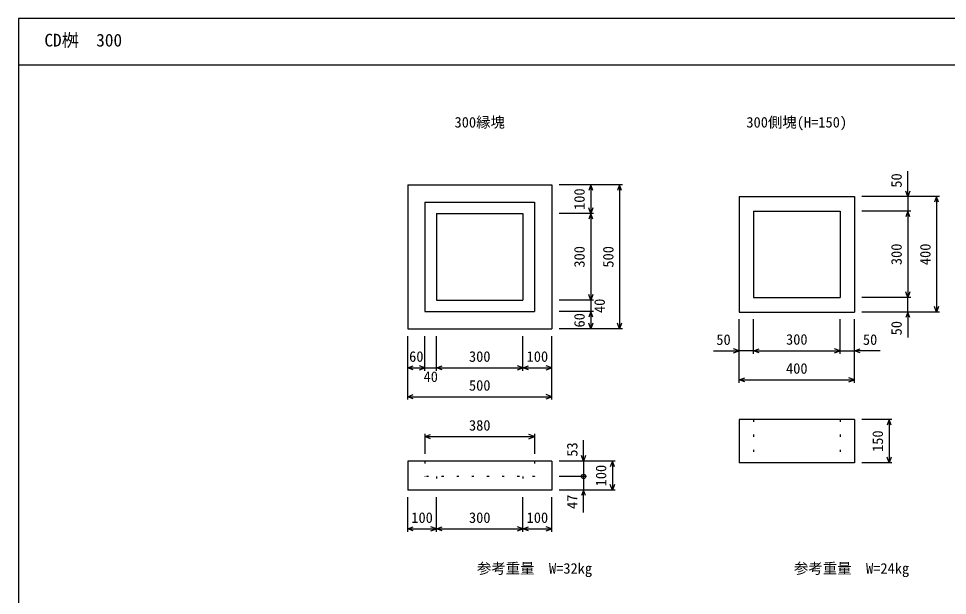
# Model space of a CAD drawing. Units: millimetres, scale not verified. Extents: x 15 to 25215, y 0 to 17820.
# Drawn here: x 7983 to 11206, y 13587 to 15587 of the extents above; entities that cross this region are included whole.
import ezdxf
from ezdxf.enums import TextEntityAlignment as Align

# ---------------------------------------------------------------- set-up
doc = ezdxf.new("R2010")
doc.units = ezdxf.units.MM
doc.header["$LTSCALE"] = 30
doc.linetypes.add('DOTTED', pattern=[1.75, 0.25, -1.5])
for name, color, linetype, lineweight in [('DIM', 7, 'Continuous', 25), ('OUTLINE', 3, 'Continuous', 25), ('OUTLINE2', 4, 'DOTTED', 25), ('TXT', 7, 'Continuous', 25)]:
    doc.layers.add(name, color=color, linetype=linetype, lineweight=lineweight)
doc.styles.add('ＭＳ ゴシック', font='')
doc.styles.get('ＭＳ ゴシック').set_extended_font_data('MS Gothic')

msp = doc.modelspace()

# ---------------------------------------------------------------- linework, layer by layer
at = {"layer": 'DIM'}
for p, q in [((14483.48, 15586.57), (7983.48, 15586.57)), ((7983.48, 15586.57), (7983.48, 11586.57)), ((7983.48, 15426.57), (14483.48, 15426.57)), ((11068.48, 14969.19), (11068.48, 15057.79)), ((10078.48, 15010.54), (9858.48, 15010.54)), ((9968.48, 15010.54), (9961.39, 14991.08)), ((9968.48, 15010.54), (9968.48, 14910.54)), ((9975.56, 14991.08), (9968.48, 15010.54)), ((10068.48, 15010.54), (10061.39, 14991.08)), ((10068.48, 15010.54), (10068.48, 14510.54)), ((10075.56, 14991.08), (10068.48, 15010.54)), ((11068.48, 14969.19), (11061.39, 14988.65)), ((11075.56, 14988.65), (11068.48, 14969.19)), ((11178.48, 14969.19), (10908.48, 14969.19)), ((11068.48, 14969.19), (11068.48, 14919.19)), ((11168.48, 14969.19), (11161.39, 14949.73)), ((11168.48, 14969.19), (11168.48, 14569.19)), ((11175.56, 14949.73), (11168.48, 14969.19)), ((9968.48, 14910.54), (9961.39, 14930)), ((9975.56, 14930), (9968.48, 14910.54)), ((9978.48, 14910.54), (9858.48, 14910.54)), ((9968.48, 14910.54), (9961.39, 14891.08)), ((9968.48, 14910.54), (9968.48, 14610.54)), ((9975.56, 14891.08), (9968.48, 14910.54)), ((11078.48, 14919.19), (10908.48, 14919.19)), ((11068.48, 14919.19), (11061.39, 14899.73)), ((11068.48, 14919.19), (11068.48, 14619.19)), ((11075.56, 14899.73), (11068.48, 14919.19)), ((11068.48, 14619.19), (11061.39, 14638.65)), ((11075.56, 14638.65), (11068.48, 14619.19)), ((9978.48, 14610.54), (9858.48, 14610.54)), ((9968.48, 14610.54), (9961.39, 14630)), ((9975.56, 14630), (9968.48, 14610.54)), ((9968.48, 14610.54), (9968.48, 14570.54)), ((11078.48, 14619.19), (10908.48, 14619.19)), ((11068.48, 14569.19), (11068.48, 14619.19)), ((9978.48, 14570.54), (9858.48, 14570.54)), ((9968.48, 14570.54), (9961.39, 14551.08)), ((9968.48, 14570.54), (9968.48, 14510.54)), ((9975.56, 14551.08), (9968.48, 14570.54)), ((11178.48, 14569.19), (10908.48, 14569.19)), ((11068.48, 14569.19), (11061.39, 14549.73)), ((11068.48, 14569.19), (11068.48, 14480.59)), ((11075.56, 14549.73), (11068.48, 14569.19)), ((11168.48, 14569.19), (11161.39, 14588.65)), ((11175.56, 14588.65), (11168.48, 14569.19)), ((10483.48, 14324.19), (10483.48, 14544.19)), ((10533.48, 14424.19), (10533.48, 14544.19)), ((10833.48, 14424.19), (10833.48, 14544.19)), ((10883.48, 14324.19), (10883.48, 14544.19)), ((10078.48, 14510.54), (9858.48, 14510.54)), ((9968.48, 14510.54), (9961.39, 14530)), ((9975.56, 14530), (9968.48, 14510.54)), ((10068.48, 14510.54), (10061.39, 14530)), ((10075.56, 14530), (10068.48, 14510.54)), ((9333.48, 14265.54), (9333.48, 14485.54)), ((9393.48, 14365.54), (9393.48, 14485.54)), ((9433.48, 14365.54), (9433.48, 14485.54)), ((9733.48, 14365.54), (9733.48, 14485.54)), ((9833.48, 14265.54), (9833.48, 14485.54)), ((10483.48, 14434.19), (10464.02, 14441.27)), ((10533.48, 14434.19), (10552.93, 14441.27)), ((10833.48, 14434.19), (10814.02, 14441.27)), ((10883.48, 14434.19), (10902.93, 14441.27)), ((10394.32, 14434.19), (10483.48, 14434.19)), ((10464.02, 14427.1), (10483.48, 14434.19)), ((10533.48, 14434.19), (10483.48, 14434.19)), ((10533.48, 14434.19), (10833.48, 14434.19)), ((10552.93, 14427.1), (10533.48, 14434.19)), ((10814.02, 14427.1), (10833.48, 14434.19)), ((10833.48, 14434.19), (10883.48, 14434.19)), ((10972.63, 14434.19), (10883.48, 14434.19)), ((10902.93, 14427.1), (10883.48, 14434.19)), ((9333.48, 14375.54), (9352.93, 14382.62)), ((9333.48, 14375.54), (9393.48, 14375.54)), ((9352.93, 14368.46), (9333.48, 14375.54)), ((9393.48, 14375.54), (9374.02, 14382.62)), ((9374.02, 14368.46), (9393.48, 14375.54)), ((9393.48, 14375.54), (9433.48, 14375.54)), ((9433.48, 14375.54), (9452.93, 14382.62)), ((9433.48, 14375.54), (9733.48, 14375.54)), ((9452.93, 14368.46), (9433.48, 14375.54)), ((9733.48, 14375.54), (9714.02, 14382.62)), ((9714.02, 14368.46), (9733.48, 14375.54)), ((9733.48, 14375.54), (9752.93, 14382.62)), ((9733.48, 14375.54), (9833.48, 14375.54)), ((9752.93, 14368.46), (9733.48, 14375.54)), ((9833.48, 14375.54), (9814.02, 14382.62)), ((9814.02, 14368.46), (9833.48, 14375.54)), ((10483.48, 14334.19), (10502.93, 14341.27)), ((10883.48, 14334.19), (10864.02, 14341.27)), ((10483.48, 14334.19), (10883.48, 14334.19)), ((10502.93, 14327.1), (10483.48, 14334.19)), ((10864.02, 14327.1), (10883.48, 14334.19)), ((9333.48, 14275.54), (9352.93, 14282.62)), ((9833.48, 14275.54), (9814.02, 14282.62)), ((9333.48, 14275.54), (9833.48, 14275.54)), ((9352.93, 14268.46), (9333.48, 14275.54)), ((9814.02, 14268.46), (9833.48, 14275.54)), ((11013.48, 14196.42), (10908.48, 14196.42)), ((11003.48, 14196.42), (10996.39, 14176.96)), ((11003.48, 14196.42), (11003.48, 14046.42)), ((11010.56, 14176.96), (11003.48, 14196.42)), ((9393.48, 14147.01), (9393.48, 14077.01)), ((9773.48, 14147.01), (9773.48, 14077.01)), ((9393.48, 14137.01), (9412.93, 14144.09)), ((9393.48, 14137.01), (9773.48, 14137.01)), ((9412.93, 14129.93), (9393.48, 14137.01)), ((9773.48, 14137.01), (9754.02, 14144.09)), ((9754.02, 14129.93), (9773.48, 14137.01)), ((9943.48, 14052.01), (9943.48, 14125.3)), ((10053.48, 14052.01), (9858.48, 14052.01)), ((9943.48, 14052.01), (9936.39, 14071.47)), ((9950.56, 14071.47), (9943.48, 14052.01)), ((9943.48, 14052.01), (9943.48, 13999.01)), ((10043.48, 14052.01), (10036.39, 14032.55)), ((10043.48, 14052.01), (10043.48, 13952.01)), ((10050.56, 14032.55), (10043.48, 14052.01)), ((11003.48, 14046.42), (10996.39, 14065.88)), ((11010.56, 14065.88), (11003.48, 14046.42)), ((11013.48, 14046.42), (10908.48, 14046.42)), ((9953.48, 13999.01), (9858.48, 13999.01)), ((9943.48, 13999.01), (9943.48, 13952.01)), ((10043.48, 13952.01), (10036.39, 13971.47)), ((10050.56, 13971.47), (10043.48, 13952.01)), ((9333.48, 13807.01), (9333.48, 13927.01)), ((9433.48, 13807.01), (9433.48, 13927.01)), ((9733.48, 13807.01), (9733.48, 13927.01)), ((9833.48, 13807.01), (9833.48, 13927.01)), ((10053.48, 13952.01), (9858.48, 13952.01)), ((9943.48, 13952.01), (9936.39, 13932.55)), ((9943.48, 13874.35), (9943.48, 13952.01)), ((9950.56, 13932.55), (9943.48, 13952.01)), ((9333.48, 13817.01), (9352.93, 13824.09)), ((9333.48, 13817.01), (9433.48, 13817.01)), ((9352.93, 13809.93), (9333.48, 13817.01)), ((9433.48, 13817.01), (9414.02, 13824.09)), ((9414.02, 13809.93), (9433.48, 13817.01)), ((9433.48, 13817.01), (9452.93, 13824.09)), ((9433.48, 13817.01), (9733.48, 13817.01)), ((9452.93, 13809.93), (9433.48, 13817.01)), ((9733.48, 13817.01), (9714.02, 13824.09)), ((9714.02, 13809.93), (9733.48, 13817.01)), ((9733.48, 13817.01), (9752.93, 13824.09)), ((9733.48, 13817.01), (9833.48, 13817.01)), ((9752.93, 13809.93), (9733.48, 13817.01)), ((9833.48, 13817.01), (9814.02, 13824.09)), ((9814.02, 13809.93), (9833.48, 13817.01))]:
    msp.add_line(p, q, dxfattribs=at)
msp.add_circle((9943.48, 13999.01), 7.5, dxfattribs=at)
at = {"layer": 'OUTLINE'}
for p, q in [((9333.48, 15010.54), (9333.48, 14510.54)), ((9333.48, 15010.54), (9833.48, 15010.54)), ((9833.48, 15010.54), (9833.48, 14510.54)), ((10483.48, 14969.19), (10483.48, 14569.19)), ((10483.48, 14969.19), (10883.48, 14969.19)), ((10883.48, 14969.19), (10883.48, 14569.19)), ((9393.48, 14950.54), (9393.48, 14570.54)), ((9393.48, 14950.54), (9773.48, 14950.54)), ((9773.48, 14950.54), (9773.48, 14570.54)), ((9433.48, 14910.54), (9433.48, 14610.54)), ((9433.48, 14910.54), (9733.48, 14910.54)), ((9733.48, 14910.54), (9733.48, 14610.54)), ((10533.48, 14919.19), (10533.48, 14619.19)), ((10533.48, 14919.19), (10833.48, 14919.19)), ((10833.48, 14919.19), (10833.48, 14619.19)), ((9433.48, 14610.54), (9733.48, 14610.54)), ((10533.48, 14619.19), (10833.48, 14619.19)), ((9393.48, 14570.54), (9773.48, 14570.54)), ((10483.48, 14569.19), (10883.48, 14569.19)), ((9333.48, 14510.54), (9833.48, 14510.54)), ((10883.48, 14196.42), (10483.48, 14196.42)), ((10483.48, 14196.42), (10483.48, 14046.42)), ((10883.48, 14196.42), (10883.48, 14046.42)), ((9333.48, 14052.01), (9333.48, 13952.01)), ((9833.48, 14052.01), (9333.48, 14052.01)), ((9833.48, 14052.01), (9833.48, 13952.01)), ((10883.48, 14046.42), (10483.48, 14046.42)), ((9833.48, 13952.01), (9333.48, 13952.01))]:
    msp.add_line(p, q, dxfattribs=at)
at = {"layer": 'OUTLINE2'}
for p, q in [((10533.48, 14196.42), (10533.48, 14046.42)), ((10833.48, 14196.42), (10833.48, 14046.42)), ((9393.48, 14052.01), (9393.48, 13999.01)), ((9773.48, 14052.01), (9773.48, 13999.01)), ((9773.48, 13999.01), (9393.48, 13999.01)), ((9433.48, 13999.01), (9433.48, 13952.01)), ((9733.48, 13999.01), (9733.48, 13952.01))]:
    msp.add_line(p, q, dxfattribs=at)

# ---------------------------------------------------------------- texts
at = {"layer": 'DIM', "style": 'ＭＳ ゴシック'}
for s, p in [('50', (11058.48, 15000.23)), ('100', (9958.48, 14923.04)), ('300', (9958.48, 14723.04)), ('500', (10058.48, 14723.04)), ('300', (11058.48, 14731.69)), ('400', (11158.48, 14731.69)), ('40', (10028.48, 14565.54)), ('60', (9958.48, 14515.54)), ('50', (11058.48, 14488.14)), ('150', (10993.48, 14083.92)), ('53', (9933.48, 14067.47)), ('100', (10033.48, 13964.51)), ('47', (9933.48, 13886.28))]:
    msp.add_text(s, height=36.66, rotation=90, dxfattribs=at).set_placement(p, align=Align.BOTTOM_LEFT)
for s, p in [('50', (10404.21, 14444.19)), ('300', (10645.98, 14444.87)), ('50', (10912.75, 14444.19)), ('60', (9338.48, 14385.54)), ('300', (9545.98, 14385.54)), ('100', (9745.98, 14385.54)), ('400', (10645.98, 14344.19)), ('40', (9388.48, 14315.54)), ('500', (9545.98, 14285.54)), ('380', (9545.98, 14147.01)), ('100', (9345.98, 13827.01)), ('300', (9545.98, 13827.01)), ('100', (9745.98, 13827.01)), ('参考重量\u3000W=32kg', (9573.58, 13650.93)), ('参考重量\u3000W=24kg', (10673.58, 13650.93))]:
    msp.add_text(s, height=36.66, dxfattribs=at).set_placement(p, align=Align.BOTTOM_LEFT)
at = {"layer": 'TXT', "style": 'ＭＳ ゴシック'}
for s, height, p in [('CD桝\u3000300', 43.99, (8072.98, 15476.57)), ('300縁塊', 36.66, (9495.98, 15197.77)), ('300側塊(H=150)', 36.66, (10508.48, 15197.77))]:
    msp.add_text(s, height=height, dxfattribs=at).set_placement(p, align=Align.BOTTOM_LEFT)

doc.saveas('drawing.dxf')
